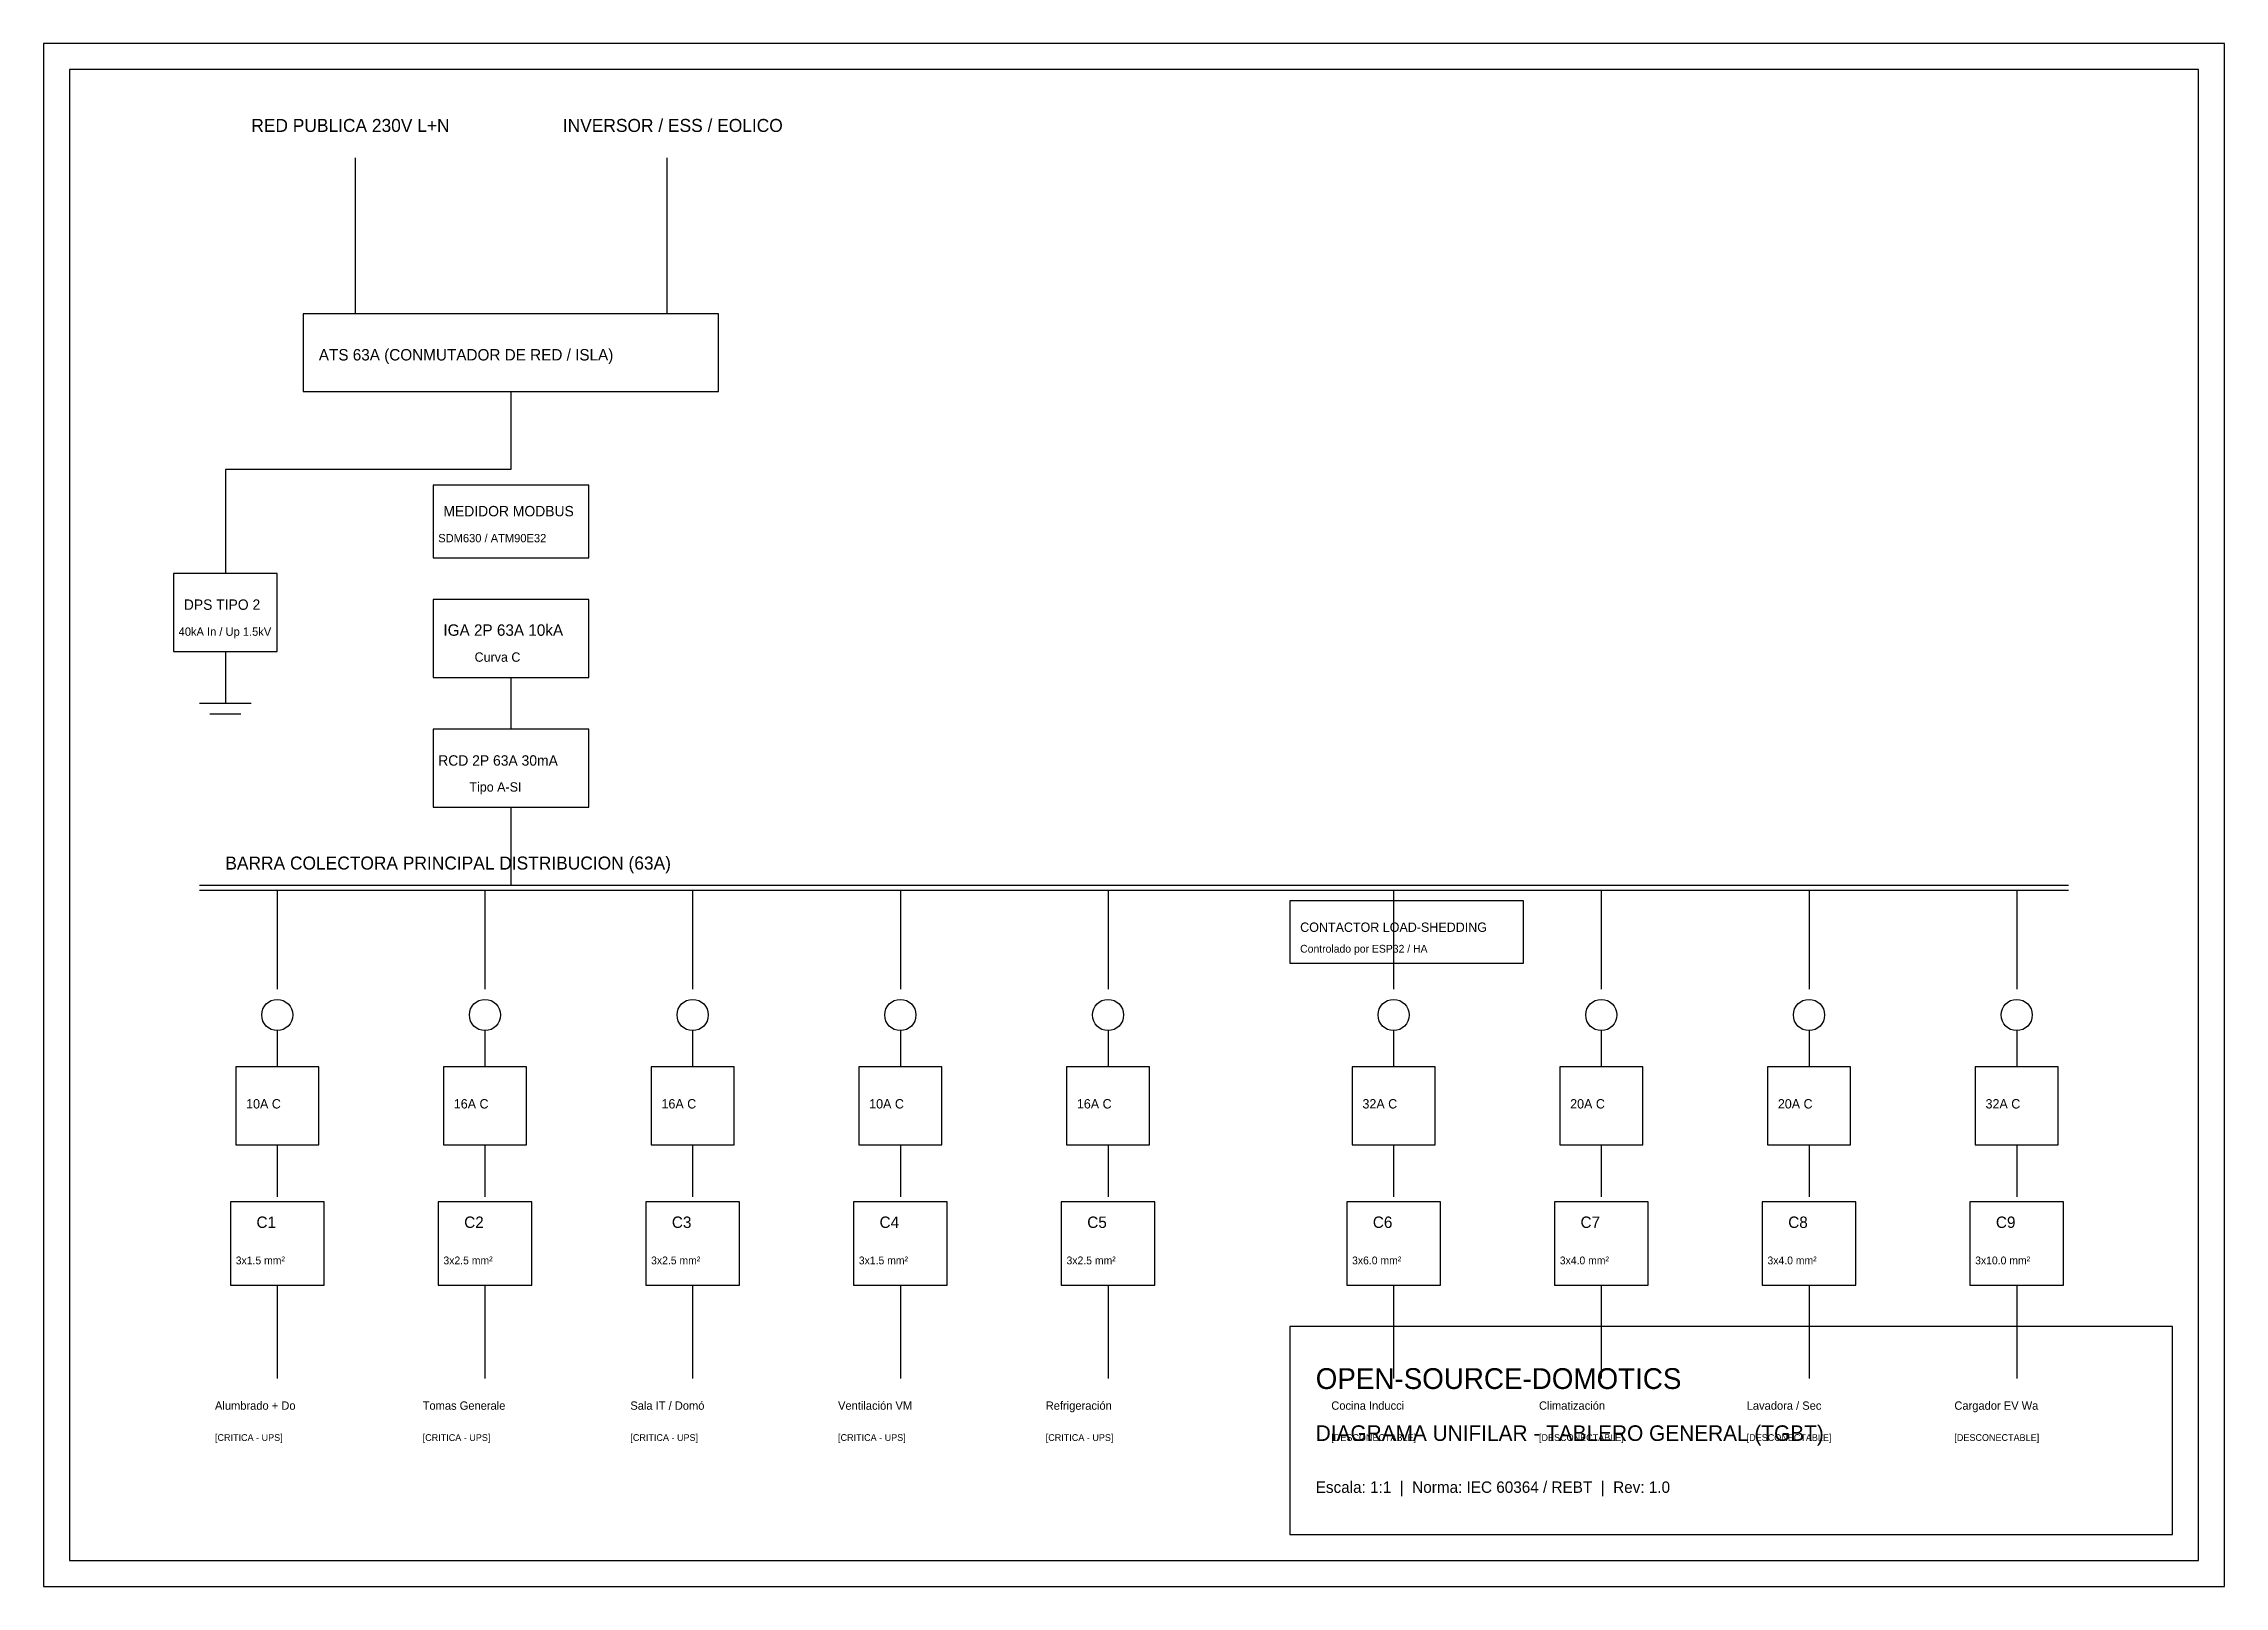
# Model space of a CAD drawing. Extents: x 0 to 420, y 0 to 297.
import ezdxf

# ---------------------------------------------------------------- set-up
doc = ezdxf.new("R2010")
doc.units = 0
for name, color, linetype in [('ACOMETIDA_POTENCIA', 1, 'CONTINUOUS'), ('BARRAS_DISTRIBUCION', 3, 'CONTINUOUS'), ('CIRCUITOS_DERIVADOS', 2, 'CONTINUOUS'), ('CONTROL_DOMOTICA', 6, 'CONTINUOUS'), ('DISPOSITIVOS_PROTECCION', 4, 'CONTINUOUS'), ('MARCO_ROTULO', 7, 'CONTINUOUS'), ('TEXTO_ROTULOS', 7, 'CONTINUOUS')]:
    doc.layers.add(name, color=color, linetype=linetype)

msp = doc.modelspace()

# ---------------------------------------------------------------- linework, layer by layer
at = {"layer": 'ACOMETIDA_POTENCIA'}
for p, q in [((60, 275), (60, 245)), ((120, 275), (120, 245)), ((90, 230), (90, 215)), ((90, 215), (35, 215)), ((35, 215), (35, 195)), ((35, 180), (35, 170)), ((90, 175), (90, 165)), ((30, 170), (40, 170)), ((32, 168), (38, 168)), ((90, 150), (90, 135))]:
    msp.add_line(p, q, dxfattribs=at)
at = {"layer": 'BARRAS_DISTRIBUCION'}
for p, q in [((30, 135), (390, 135)), ((30, 134), (390, 134))]:
    msp.add_line(p, q, dxfattribs=at)
at = {"layer": 'CIRCUITOS_DERIVADOS'}
for p, q in [((45, 134), (45, 115)), ((85, 134), (85, 115)), ((125, 134), (125, 115)), ((165, 134), (165, 115)), ((205, 134), (205, 115)), ((260, 134), (260, 115)), ((300, 134), (300, 115)), ((340, 134), (340, 115)), ((380, 134), (380, 115)), ((45, 107), (45, 100)), ((85, 107), (85, 100)), ((125, 107), (125, 100)), ((165, 107), (165, 100)), ((205, 107), (205, 100)), ((260, 107), (260, 100)), ((300, 107), (300, 100)), ((340, 107), (340, 100)), ((380, 107), (380, 100)), ((45, 85), (45, 75)), ((85, 85), (85, 75)), ((125, 85), (125, 75)), ((165, 85), (165, 75)), ((205, 85), (205, 75)), ((260, 85), (260, 75)), ((300, 85), (300, 75)), ((340, 85), (340, 75)), ((380, 85), (380, 75)), ((54, 74), (36, 74)), ((36, 74), (36, 58)), ((54, 58), (54, 74)), ((94, 74), (76, 74)), ((76, 74), (76, 58)), ((94, 58), (94, 74)), ((134, 74), (116, 74)), ((116, 74), (116, 58)), ((134, 58), (134, 74)), ((174, 74), (156, 74)), ((156, 74), (156, 58)), ((174, 58), (174, 74)), ((214, 74), (196, 74)), ((196, 74), (196, 58)), ((214, 58), (214, 74)), ((269, 74), (251, 74)), ((251, 74), (251, 58)), ((269, 58), (269, 74)), ((309, 74), (291, 74)), ((291, 74), (291, 58)), ((309, 58), (309, 74)), ((349, 74), (331, 74)), ((331, 74), (331, 58)), ((349, 58), (349, 74)), ((389, 74), (371, 74)), ((371, 74), (371, 58)), ((389, 58), (389, 74)), ((36, 58), (54, 58)), ((45, 58), (45, 40)), ((76, 58), (94, 58)), ((85, 58), (85, 40)), ((116, 58), (134, 58)), ((125, 58), (125, 40)), ((156, 58), (174, 58)), ((165, 58), (165, 40)), ((196, 58), (214, 58)), ((205, 58), (205, 40)), ((251, 58), (269, 58)), ((260, 58), (260, 40)), ((291, 58), (309, 58)), ((300, 58), (300, 40)), ((331, 58), (349, 58)), ((340, 58), (340, 40)), ((371, 58), (389, 58)), ((380, 58), (380, 40))]:
    msp.add_line(p, q, dxfattribs=at)
at = {"layer": 'CONTROL_DOMOTICA'}
for p, q in [((105, 212), (75, 212)), ((75, 212), (75, 198)), ((105, 198), (105, 212)), ((75, 198), (105, 198)), ((285, 132), (240, 132)), ((240, 132), (240, 120)), ((285, 120), (285, 132)), ((240, 120), (285, 120))]:
    msp.add_line(p, q, dxfattribs=at)
for centre in [(45, 110), (85, 110), (125, 110), (165, 110), (205, 110), (260, 110), (300, 110), (340, 110), (380, 110)]:
    msp.add_circle(centre, 3, dxfattribs=at)
at = {"layer": 'DISPOSITIVOS_PROTECCION'}
for p, q in [((130, 245), (50, 245)), ((50, 245), (50, 230)), ((130, 230), (130, 245)), ((50, 230), (130, 230)), ((45, 195), (25, 195)), ((25, 195), (25, 180)), ((45, 180), (45, 195)), ((105, 190), (75, 190)), ((75, 190), (75, 175)), ((105, 175), (105, 190)), ((25, 180), (45, 180)), ((75, 175), (105, 175)), ((105, 165), (75, 165)), ((75, 165), (75, 150)), ((105, 150), (105, 165)), ((75, 150), (105, 150)), ((53, 100), (37, 100)), ((37, 100), (37, 85)), ((53, 85), (53, 100)), ((93, 100), (77, 100)), ((77, 100), (77, 85)), ((93, 85), (93, 100)), ((133, 100), (117, 100)), ((117, 100), (117, 85)), ((133, 85), (133, 100)), ((173, 100), (157, 100)), ((157, 100), (157, 85)), ((173, 85), (173, 100)), ((213, 100), (197, 100)), ((197, 100), (197, 85)), ((213, 85), (213, 100)), ((268, 100), (252, 100)), ((252, 100), (252, 85)), ((268, 85), (268, 100)), ((308, 100), (292, 100)), ((292, 100), (292, 85)), ((308, 85), (308, 100)), ((348, 100), (332, 100)), ((332, 100), (332, 85)), ((348, 85), (348, 100)), ((388, 100), (372, 100)), ((372, 100), (372, 85)), ((388, 85), (388, 100)), ((37, 85), (53, 85)), ((77, 85), (93, 85)), ((117, 85), (133, 85)), ((157, 85), (173, 85)), ((197, 85), (213, 85)), ((252, 85), (268, 85)), ((292, 85), (308, 85)), ((332, 85), (348, 85)), ((372, 85), (388, 85))]:
    msp.add_line(p, q, dxfattribs=at)
at = {"layer": 'MARCO_ROTULO'}
for p, q in [((420, 297), (0, 297)), ((0, 297), (0, 0)), ((420, 0), (420, 297)), ((415, 292), (5, 292)), ((5, 292), (5, 5)), ((415, 5), (415, 292)), ((410, 50), (240, 50)), ((240, 50), (240, 10)), ((410, 10), (410, 50)), ((240, 10), (410, 10)), ((5, 5), (415, 5)), ((0, 0), (420, 0))]:
    msp.add_line(p, q, dxfattribs=at)

# ---------------------------------------------------------------- texts
at = {"layer": 'TEXTO_ROTULOS'}
for s, height, p in [('RED PUBLICA 230V L+N', 2.5, (40, 280)), ('INVERSOR / ESS / EOLICO', 2.5, (100, 280)), ('ATS 63A (CONMUTADOR DE RED / ISLA)', 2.2, (53, 236)), ('MEDIDOR MODBUS', 2, (77, 206)), ('SDM630 / ATM90E32', 1.6, (76, 201)), ('DPS TIPO 2', 2, (27, 188)), ('IGA 2P 63A 10kA', 2.2, (77, 183)), ('40kA In / Up 1.5kV', 1.6, (26, 183)), ('Curva C', 1.8, (83, 178)), ('RCD 2P 63A 30mA', 2, (76, 158)), ('Tipo A-SI', 1.8, (82, 153)), ('BARRA COLECTORA PRINCIPAL DISTRIBUCION (63A)', 2.5, (35, 138)), ('CONTACTOR LOAD-SHEDDING', 1.8, (242, 126)), ('Controlado por ESP32 / HA', 1.5, (242, 122)), ('10A C', 1.8, (39, 92)), ('16A C', 1.8, (79, 92)), ('16A C', 1.8, (119, 92)), ('10A C', 1.8, (159, 92)), ('16A C', 1.8, (199, 92)), ('32A C', 1.8, (254, 92)), ('20A C', 1.8, (294, 92)), ('20A C', 1.8, (334, 92)), ('32A C', 1.8, (374, 92)), ('C1', 2.2, (41, 69)), ('C2', 2.2, (81, 69)), ('C3', 2.2, (121, 69)), ('C4', 2.2, (161, 69)), ('C5', 2.2, (201, 69)), ('C6', 2.2, (256, 69)), ('C7', 2.2, (296, 69)), ('C8', 2.2, (336, 69)), ('C9', 2.2, (376, 69)), ('3x1.5 mm²', 1.5, (37, 62)), ('3x2.5 mm²', 1.5, (77, 62)), ('3x2.5 mm²', 1.5, (117, 62)), ('3x1.5 mm²', 1.5, (157, 62)), ('3x2.5 mm²', 1.5, (197, 62)), ('3x6.0 mm²', 1.5, (252, 62)), ('3x4.0 mm²', 1.5, (292, 62)), ('3x4.0 mm²', 1.5, (332, 62)), ('3x10.0 mm²', 1.5, (372, 62)), ('OPEN-SOURCE-DOMOTICS', 4, (245, 38)), ('Alumbrado + Do', 1.6, (33, 34)), ('Tomas Generale', 1.6, (73, 34)), ('Sala IT / Domó', 1.6, (113, 34)), ('Ventilación VM', 1.6, (153, 34)), ('Refrigeración ', 1.6, (193, 34)), ('Cocina Inducci', 1.6, (248, 34)), ('Climatización ', 1.6, (288, 34)), ('Lavadora / Sec', 1.6, (328, 34)), ('Cargador EV Wa', 1.6, (368, 34)), ('DIAGRAMA UNIFILAR - TABLERO GENERAL (TGBT)', 3, (245, 28)), ('[CRITICA - UPS]', 1.3, (33, 28)), ('[CRITICA - UPS]', 1.3, (73, 28)), ('[CRITICA - UPS]', 1.3, (113, 28)), ('[CRITICA - UPS]', 1.3, (153, 28)), ('[CRITICA - UPS]', 1.3, (193, 28)), ('[DESCONECTABLE]', 1.3, (248, 28)), ('[DESCONECTABLE]', 1.3, (288, 28)), ('[DESCONECTABLE]', 1.3, (328, 28)), ('[DESCONECTABLE]', 1.3, (368, 28)), ('Escala: 1:1  |  Norma: IEC 60364 / REBT  |  Rev: 1.0', 2.2, (245, 18))]:
    msp.add_text(s, height=height, dxfattribs=at).set_placement(p)

doc.saveas('drawing.dxf')
